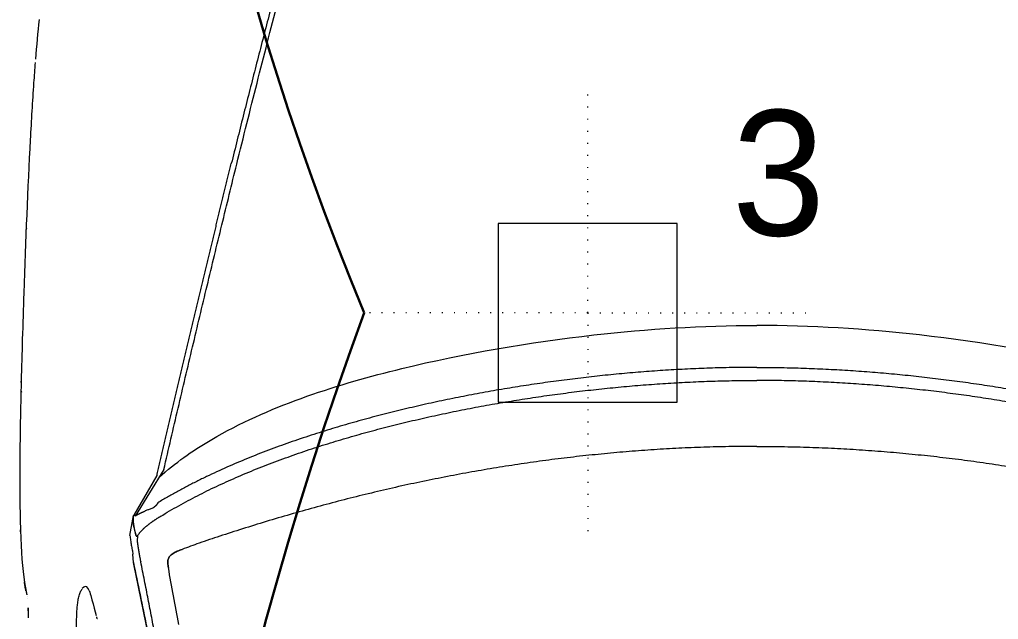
# Model space of a CAD drawing. Extents: x -2012 to 34975, y -1043 to 8321.
# Drawn here: x 18177.3 to 18286.8, y 768.2 to 835.3 of the extents above; entities that cross this region are included whole.
import ezdxf

# ---------------------------------------------------------------- set-up
doc = ezdxf.new("R2010")
doc.units = 0
doc.header["$LTSCALE"] = 25
doc.linetypes.add('DOT2', pattern=[0.125, 0, -0.125])
doc.layers.get('0').update_dxf_attribs({"color": 9, "lineweight": 9})
for name, color, linetype, lineweight in [('04', 9, 'Continuous', 9), ('31', 9, 'Continuous', 9), ('E-KABLO', 7, 'Continuous', 30)]:
    doc.layers.add(name, color=color, linetype=linetype, lineweight=lineweight)
doc.styles.add('TX-TEXT', font='')
doc.styles.get('TX-TEXT').set_extended_font_data('TrSah Futura Lt BT')

# ---------------------------------------------------------------- blocks, each defined once
blk = doc.blocks.new('p-araba-polo')
at = {"extrusion": (0, 0, -1)}
for p, q in [((1.1683, 0.7463), (1.1655, 0.7477)), ((1.1879, 0.7407), (1.1962, 0.7386)), ((1.1066, 0.7007), (1.0845, 0.6967)), ((1.033, 0.6629), (1.0852, 0.695)), ((1.0841, 0.6962), (1.0396, 0.6705)), ((1.1073, 0.6936), (1.1062, 0.6918)), ((1.1134, 0.6923), (1.1062, 0.6918)), ((1.1134, 0.6923), (1.1134, 0.6923)), ((1.1367, 0.6968), (1.1276, 0.6974))]:
    blk.add_line(p, q, dxfattribs=at)
at = {"flags": 128}
for points in [[(1.1683, 0.7463), (1.1701, 0.7457), (1.1719, 0.7451), (1.1739, 0.7445)], [(1.1739, 0.7445), (1.1785, 0.7432), (1.1832, 0.742), (1.1879, 0.7407)]]:
    blk.add_lwpolyline(points, dxfattribs=at)
for points, degree, knots in [([(0.578, 0.8067), (0.5852, 0.8073), (0.6136, 0.8094), (0.6943, 0.8142), (0.7938, 0.8181), (0.9022, 0.8216), (0.9869, 0.8238), (1.0486, 0.8241), (1.0808, 0.8236)], 3, [0, 0, 0, 0, 0.049552, 0.182368, 0.511137, 0.607099, 0.78604, 1, 1, 1, 1]), ([(1.1685, 0.817), (1.1673, 0.8173), (1.1645, 0.8178), (1.1614, 0.8183), (1.1596, 0.8186)], 3, [0, 0, 0, 0, 0.431347, 1, 1, 1, 1]), ([(1.1747, 0.8151), (1.1747, 0.8151), (1.1747, 0.8151), (1.1747, 0.8151), (1.1747, 0.8151), (1.1747, 0.8151), (1.1747, 0.8151), (1.1747, 0.8151), (1.1747, 0.8151), (1.1747, 0.8151), (1.1747, 0.8151)], 5, [0, 0, 0, 0, 0, 0, 1, 1, 1, 1, 1, 1.000001, 1.000001, 1.000001, 1.000001, 1.000001, 1.000001]), ([(1.1747, 0.8151), (1.1747, 0.8151), (1.1747, 0.8151), (1.1747, 0.8151), (1.1747, 0.8151), (1.1747, 0.8151), (1.1747, 0.8151)], 3, [0, 0, 0, 0, 1, 1, 1, 1.000001, 1.000001, 1.000001, 1.000001]), ([(1.1766, 0.815), (1.1766, 0.815), (1.1766, 0.815), (1.1766, 0.815), (1.1766, 0.815), (1.1766, 0.815), (1.1766, 0.815)], 3, [0, 0, 0, 0, 1, 1, 1, 1, 1, 1, 1]), ([(1.191, 0.8144), (1.1909, 0.8144), (1.1897, 0.8144), (1.1862, 0.8144), (1.1896, 0.8144), (1.1952, 0.8145), (1.1986, 0.8146)], 3, [0, 0, 0, 0, 0.113468, 0.583142, 0.713373, 1, 1, 1, 1]), ([(0.5894, 0.8074), (0.5894, 0.8074), (0.5894, 0.8074), (0.5894, 0.8074), (0.5894, 0.8074), (0.5894, 0.8074), (0.5894, 0.8074), (0.5894, 0.8074), (0.5894, 0.8074), (0.5894, 0.8074), (0.5894, 0.8074), (0.5894, 0.8074), (0.5894, 0.8074), (0.5894, 0.8074), (0.5894, 0.8074)], 7, [0, 0, 0, 0, 0, 0, 0, 0, 1, 1, 1, 1, 1, 1, 1, 1, 1, 1, 1, 1, 1, 1, 1]), ([(1.1969, 0.7603), (1.195, 0.7602), (1.191, 0.76), (1.1851, 0.7596), (1.1793, 0.7588), (1.1739, 0.7576), (1.1692, 0.756), (1.1673, 0.7548), (1.1663, 0.7541)], 3, [0, 0, 0, 0, 0.166986, 0.333867, 0.500619, 0.667165, 0.83361, 1, 1, 1, 1]), ([(1.2672, 0.7617), (1.2555, 0.7616), (1.2321, 0.7613), (1.2086, 0.7606), (1.1969, 0.7603)], 3, [0, 0, 0, 0, 0.500277, 1, 1, 1, 1]), ([(1.1066, 0.7007), (1.1085, 0.7005), (1.1121, 0.7001), (1.1174, 0.6992), (1.1226, 0.6983), (1.1259, 0.6977), (1.1276, 0.6974)], 3, [0, 0, 0, 0, 0.249853, 0.499728, 0.749768, 1, 1, 1, 1]), ([(1.0835, 0.6949), (1.0835, 0.6949), (1.0835, 0.6949), (1.0835, 0.6949), (1.0835, 0.6949), (1.0835, 0.6949), (1.0835, 0.6949), (1.0835, 0.6949), (1.0835, 0.6949), (1.0835, 0.6949), (1.0835, 0.6949)], 5, [0, 0, 0, 0, 0, 0, 1, 1, 1, 1, 1, 1.000001, 1.000001, 1.000001, 1.000001, 1.000001, 1.000001]), ([(1.0853, 0.6968), (1.0851, 0.6968), (1.0847, 0.6968), (1.0844, 0.6966), (1.0841, 0.6965), (1.0841, 0.6963), (1.0841, 0.6962)], 3, [0, 0, 0, 0, 0.226641, 0.489612, 0.73866, 1, 1, 1, 1]), ([(1.093, 0.6968), (1.0925, 0.6969), (1.0916, 0.6969), (1.0908, 0.6969), (1.0904, 0.6969)], 3, [0, 0, 0, 0, 0.627101, 1, 1, 1, 1]), ([(1.0954, 0.6966), (1.095, 0.6967), (1.0942, 0.6968), (1.0934, 0.6968), (1.093, 0.6968)], 3, [0, 0, 0, 0, 0.505636, 1, 1, 1, 1]), ([(1.1073, 0.6936), (1.1072, 0.6936), (1.107, 0.6938), (1.1066, 0.6939), (1.1062, 0.6941), (1.106, 0.6942)], 3, [0, 0, 0, 0, 0.23445, 0.472231, 1, 1, 1, 1]), ([(1.1075, 0.6933), (1.1074, 0.6934), (1.1074, 0.6935), (1.1073, 0.6935), (1.1073, 0.6936)], 3, [0, 0, 0, 0, 0.501057, 1, 1, 1, 1]), ([(1.1367, 0.6968), (1.1487, 0.6944), (1.1728, 0.6895), (1.197, 0.6845), (1.2091, 0.682)], 3, [0, 0, 0, 0, 0.500039, 1, 1, 1, 1]), ([(1.0764, 0.6763), (1.0769, 0.6775), (1.0778, 0.68), (1.0787, 0.6824), (1.0792, 0.6836)], 3, [0, 0, 0, 0, 0.511036, 1, 1, 1, 1]), ([(1.2133, 0.6735), (1.2066, 0.6748), (1.1931, 0.6775), (1.1725, 0.6814), (1.1518, 0.6855), (1.1379, 0.6882), (1.131, 0.6895)], 3, [0, 0, 0, 0, 0.24266, 0.489789, 0.74853, 1, 1, 1, 1]), ([(1.0739, 0.6723), (1.0744, 0.6729), (1.0755, 0.6741), (1.0761, 0.6756), (1.0764, 0.6763)], 3, [0, 0, 0, 0, 0.499911, 1, 1, 1, 1]), ([(1.033, 0.6629), (1.0101, 0.6576), (0.9644, 0.6469), (0.8959, 0.6308), (0.8275, 0.6145), (0.7594, 0.598), (0.7142, 0.5869), (0.6916, 0.5814)], 3, [0, 0, 0, 0, 0.200074, 0.400125, 0.600159, 0.800117, 1, 1, 1, 1]), ([(1.1426, 0.6577), (1.141, 0.658), (1.1379, 0.6585), (1.1335, 0.6585), (1.1295, 0.6564), (1.1265, 0.6525), (1.1242, 0.6477), (1.1229, 0.6442), (1.1222, 0.6424)], 3, [0, 0, 0, 0, 0.19548, 0.351811, 0.493077, 0.645392, 0.816793, 1, 1, 1, 1]), ([(1.1222, 0.6424), (1.1229, 0.6442), (1.1242, 0.6477), (1.1265, 0.6525), (1.1295, 0.6564), (1.1335, 0.6585), (1.1379, 0.6585), (1.141, 0.658), (1.1426, 0.6577)], 3, [0, 0, 0, 0, 0.183207, 0.354608, 0.506923, 0.648189, 0.80452, 1, 1, 1, 1]), ([(1.2061, 0.646), (1.1954, 0.6481), (1.1743, 0.6523), (1.1532, 0.6559), (1.1426, 0.6577)], 3, [0, 0, 0, 0, 0.502145, 1, 1, 1, 1]), ([(1.0993, 0.5749), (1.102, 0.5834), (1.1072, 0.5996), (1.1147, 0.6221), (1.1199, 0.6361), (1.1222, 0.6424)], 3, [0, 0, 0, 0, 0.374907, 0.71679, 1, 1, 1, 1]), ([(0.3769, 0.5048), (0.3854, 0.5073), (0.4025, 0.5121), (0.4283, 0.5193), (0.4542, 0.5264), (0.4802, 0.5334), (0.5063, 0.5403), (0.5325, 0.5472), (0.5587, 0.554), (0.5851, 0.5608), (0.6115, 0.5675), (0.6379, 0.5742), (0.6644, 0.5808), (0.6821, 0.5852), (0.6909, 0.5874)], 3, [0, 0, 0, 0, 0.083342, 0.166682, 0.25, 0.333306, 0.416615, 0.499936, 0.583268, 0.666606, 0.749946, 0.83329, 0.916643, 1, 1, 1, 1]), ([(0.6916, 0.5814), (0.6764, 0.5776), (0.6461, 0.5701), (0.6008, 0.5587), (0.5557, 0.5472), (0.5107, 0.5355), (0.4661, 0.5235), (0.4216, 0.5114), (0.3923, 0.5031), (0.3777, 0.4989)], 3, [0, 0, 0, 0, 0.142912, 0.285805, 0.428682, 0.57154, 0.714362, 0.857157, 1, 1, 1, 1]), ([(1.007, 0), (1.0071, 0.0093), (1.0072, 0.0278), (1.0078, 0.0557), (1.0089, 0.0835), (1.0105, 0.1113), (1.0124, 0.1391), (1.0149, 0.1668), (1.0177, 0.1945), (1.0209, 0.2221), (1.0246, 0.2497), (1.0287, 0.2773), (1.0332, 0.3047), (1.0381, 0.3322), (1.0434, 0.3595), (1.049, 0.3867), (1.0551, 0.4139), (1.0616, 0.441), (1.0684, 0.468), (1.0756, 0.4949), (1.0831, 0.5217), (1.091, 0.5484), (1.0965, 0.5661), (1.0993, 0.5749)], 3, [0, 0, 0, 0, 0.047619, 0.095238, 0.142857, 0.190476, 0.238095, 0.285714, 0.333333, 0.380952, 0.428571, 0.47619, 0.523809, 0.571428, 0.619047, 0.666666, 0.714285, 0.761904, 0.809523, 0.857143, 0.904762, 0.952381, 1, 1, 1, 1]), ([(0.92, 0.3968), (0.9028, 0.3261), (0.8804, 0.1943), (0.8718, 0.0608), (0.8718, 0)], 3, [0, 0, 0, 0, 0.54461, 1, 1, 1, 1]), ([(0.92, -0.3968), (0.9028, -0.3261), (0.8804, -0.1943), (0.8718, -0.0608), (0.8718, 0)], 3, [0, 0, 0, 0, 0.54461, 1, 1, 1, 1]), ([(1.007, 0), (1.0071, -0.0093), (1.0072, -0.0278), (1.0078, -0.0557), (1.0089, -0.0835), (1.0105, -0.1113), (1.0124, -0.1391), (1.0149, -0.1668), (1.0177, -0.1945), (1.0209, -0.2221), (1.0246, -0.2497), (1.0287, -0.2773), (1.0332, -0.3047), (1.0381, -0.3322), (1.0434, -0.3595), (1.049, -0.3867), (1.0551, -0.4139), (1.0616, -0.441), (1.0684, -0.468), (1.0756, -0.4949), (1.0831, -0.5217), (1.091, -0.5484), (1.0965, -0.5661), (1.0993, -0.5749)], 3, [0, 0, 0, 0, 0.047619, 0.095238, 0.142857, 0.190476, 0.238095, 0.285714, 0.333333, 0.380952, 0.428571, 0.47619, 0.523809, 0.571428, 0.619047, 0.666666, 0.714285, 0.761904, 0.809523, 0.857143, 0.904762, 0.952381, 1, 1, 1, 1])]:
    blk.add_open_spline(points, degree=degree, knots=knots)
for points, degree in [([(0.9357, 0.8222), (0.9352, 0.8222), (0.9348, 0.8222), (0.9343, 0.8222)], 3), ([(0.9453, 0.8224), (0.9455, 0.8224), (0.9457, 0.8224), (0.9459, 0.8223), (0.9461, 0.8222), (0.9463, 0.8221)], 5), ([(0.9453, 0.8224), (0.9455, 0.8224), (0.9457, 0.8224), (0.9459, 0.8223), (0.9461, 0.8222), (0.9463, 0.8221)], 5), ([(1.0811, 0.8236), (1.0881, 0.8235), (1.0946, 0.8233), (1.1009, 0.8231)], 3), ([(1.1014, 0.8231), (1.1013, 0.8231), (1.1011, 0.8231), (1.101, 0.8231), (1.1008, 0.8231), (1.1007, 0.8231), (1.1006, 0.8231), (1.1004, 0.8231)], 7), ([(1.1004, 0.8231), (1.1009, 0.8231), (1.1013, 0.8231), (1.1018, 0.8231), (1.1022, 0.823), (1.1026, 0.8229)], 5), ([(1.1026, 0.8229), (1.1022, 0.823), (1.1018, 0.8231), (1.1013, 0.8231), (1.1009, 0.8231), (1.1004, 0.8231)], 5), ([(1.1004, 0.8231), (1.1008, 0.8231), (1.1011, 0.8231), (1.1015, 0.8231)], 3), ([(1.1009, 0.8231), (1.1242, 0.8223), (1.1443, 0.821), (1.1589, 0.8187)], 3), ([(0.7638, 0.8164), (0.7637, 0.8164), (0.7637, 0.8163), (0.7636, 0.8162), (0.7635, 0.8161), (0.7634, 0.8159)], 5), ([(0.7638, 0.8164), (0.7637, 0.8164), (0.7637, 0.8163), (0.7636, 0.8162), (0.7635, 0.8161), (0.7634, 0.8159)], 5), ([(1.1596, 0.8186), (1.1593, 0.8187), (1.1591, 0.8187), (1.1588, 0.8188), (1.1585, 0.8188), (1.1583, 0.8188)], 5), ([(1.1596, 0.8186), (1.1593, 0.8187), (1.1591, 0.8187), (1.1588, 0.8188), (1.1585, 0.8188), (1.1583, 0.8188)], 5), ([(1.1589, 0.8187), (1.1624, 0.8182), (1.1655, 0.8176), (1.1686, 0.817)], 3), ([(1.1686, 0.817), (1.167, 0.8173), (1.1652, 0.8177), (1.1634, 0.818), (1.1615, 0.8183), (1.1596, 0.8186)], 5), ([(1.1596, 0.8186), (1.1623, 0.8181), (1.165, 0.8176), (1.1677, 0.8171), (1.1705, 0.8166), (1.1732, 0.816)], 5), ([(1.1778, 0.815), (1.1778, 0.815), (1.1778, 0.815), (1.1778, 0.815), (1.1778, 0.815), (1.1778, 0.815), (1.1778, 0.815)], 6), ([(1.1778, 0.815), (1.1778, 0.815), (1.1778, 0.815), (1.1778, 0.815), (1.1778, 0.815), (1.1778, 0.815)], 5), ([(0.5299, 0.8024), (0.5443, 0.8039), (0.5588, 0.8052), (0.5741, 0.8064)], 3), ([(1.1655, 0.7477), (1.1631, 0.7494), (1.163, 0.7521), (1.1659, 0.7541)], 3), ([(1.2, 0.7372), (1.1996, 0.7373), (1.1993, 0.7374), (1.1989, 0.7375), (1.1986, 0.7376), (1.1982, 0.7377), (1.1979, 0.7377), (1.1975, 0.7378)], 7), ([(1.0847, 0.695), (1.0835, 0.6928), (1.0823, 0.6906), (1.0812, 0.6883), (1.0802, 0.686), (1.0792, 0.6836)], 5), ([(1.0819, 0.692), (1.0819, 0.692), (1.0819, 0.692), (1.0819, 0.6919)], 3), ([(1.0835, 0.6949), (1.0837, 0.6952), (1.0838, 0.6954), (1.0839, 0.6957), (1.084, 0.6959), (1.0841, 0.6962)], 5), ([(1.0852, 0.695), (1.0851, 0.695), (1.085, 0.695), (1.0849, 0.695), (1.0848, 0.695), (1.0846, 0.695)], 5), ([(1.0847, 0.695), (1.0849, 0.695), (1.085, 0.695), (1.0852, 0.695)], 3), ([(1.0856, 0.6968), (1.0855, 0.6968), (1.0854, 0.6968), (1.0853, 0.6968)], 3), ([(1.0853, 0.6665), (1.0897, 0.6737), (1.0944, 0.6806), (1.0995, 0.687), (1.1062, 0.6918)], 4), ([(1.0895, 0.6969), (1.0887, 0.6969), (1.088, 0.6968), (1.0872, 0.6968), (1.0864, 0.6968), (1.0856, 0.6968)], 5), ([(1.0904, 0.6969), (1.0901, 0.6969), (1.0898, 0.6969), (1.0895, 0.6969)], 3), ([(1.093, 0.6968), (1.0935, 0.6968), (1.094, 0.6968), (1.0944, 0.6967), (1.0949, 0.6967), (1.0954, 0.6966)], 5), ([(1.0954, 0.6966), (1.0957, 0.6966), (1.0959, 0.6965), (1.0962, 0.6965), (1.0964, 0.6965), (1.0967, 0.6964)], 5), ([(1.0967, 0.6964), (1.0963, 0.6965), (1.0958, 0.6965), (1.0954, 0.6966)], 3), ([(1.0967, 0.6964), (1.0969, 0.6964), (1.0972, 0.6963), (1.0974, 0.6963), (1.0977, 0.6962), (1.0979, 0.6962)], 5), ([(1.0979, 0.6962), (1.0975, 0.6963), (1.0971, 0.6963), (1.0967, 0.6964)], 3), ([(1.0979, 0.6962), (1.0992, 0.696), (1.1005, 0.6957), (1.1018, 0.6955), (1.103, 0.6951), (1.1043, 0.6947)], 5), ([(1.1043, 0.6947), (1.1046, 0.6947), (1.1048, 0.6946), (1.1051, 0.6945), (1.1054, 0.6944), (1.1056, 0.6943)], 5), ([(1.1056, 0.6943), (1.1052, 0.6945), (1.1048, 0.6946), (1.1043, 0.6947)], 3), ([(1.1056, 0.6943), (1.1057, 0.6943), (1.1058, 0.6942), (1.1059, 0.6942), (1.1059, 0.6942), (1.106, 0.6942)], 5), ([(1.106, 0.6942), (1.1059, 0.6942), (1.1057, 0.6943), (1.1056, 0.6943)], 3), ([(1.106, 0.6942), (1.1063, 0.6941), (1.1065, 0.694), (1.1067, 0.6939), (1.107, 0.6938), (1.1073, 0.6936)], 5), ([(1.106, 0.6942), (1.106, 0.6942), (1.106, 0.6942), (1.106, 0.6942)], 3), ([(1.1062, 0.6922), (1.1062, 0.6921), (1.1062, 0.6921), (1.1062, 0.692), (1.1062, 0.692), (1.1062, 0.6919)], 5), ([(1.1062, 0.6922), (1.1062, 0.6921), (1.1062, 0.6921), (1.1062, 0.692), (1.1062, 0.692), (1.1062, 0.6919)], 5), ([(1.1062, 0.6919), (1.1062, 0.6919), (1.1062, 0.6919), (1.1062, 0.6919), (1.1062, 0.6919), (1.1062, 0.6919)], 5), ([(1.1062, 0.6919), (1.1062, 0.6919), (1.1062, 0.6919), (1.1062, 0.6919)], 3), ([(1.1073, 0.6936), (1.1073, 0.6935), (1.1074, 0.6935), (1.1074, 0.6934), (1.1074, 0.6934), (1.1075, 0.6933)], 5), ([(1.131, 0.6895), (1.1285, 0.6899), (1.126, 0.6904), (1.1235, 0.6908), (1.121, 0.6912), (1.1184, 0.6916), (1.1159, 0.6919), (1.1134, 0.6923)], 7), ([(1.2091, 0.682), (1.1946, 0.685), (1.1801, 0.688), (1.1656, 0.691), (1.1511, 0.6939), (1.1367, 0.6968)], 5), ([(1.1649, 0.6915), (1.1649, 0.6915), (1.1649, 0.6915)], 2), ([(1.1356, 0.6887), (1.1356, 0.6887), (1.1356, 0.6886), (1.1355, 0.6886), (1.1355, 0.6886), (1.1355, 0.6886)], 5), ([(1.1355, 0.6886), (1.1355, 0.6886), (1.1355, 0.6886), (1.1356, 0.6886), (1.1356, 0.6887), (1.1356, 0.6887)], 5), ([(1.0396, 0.6705), (0.9891, 0.6588), (0.9388, 0.647), (0.8888, 0.6352), (0.839, 0.6234), (0.7894, 0.6115), (0.7401, 0.5995), (0.6909, 0.5874)], 7), ([(0.9187, 0), (0.9187, 0.0992), (0.9262, 0.1979), (0.9398, 0.2961), (0.9595, 0.3936), (0.9846, 0.4892), (1.0189, 0.5845), (1.0701, 0.6696)], 7), ([(1.0419, 0.6684), (1.0406, 0.6669), (1.0392, 0.6654), (1.0379, 0.6639), (1.0366, 0.6624), (1.0354, 0.6609)], 5), ([(1.0354, 0.6609), (1.0366, 0.6624), (1.0379, 0.6639), (1.0392, 0.6654), (1.0406, 0.6669), (1.0419, 0.6684)], 5), ([(1.0418, 0.6684), (1.0419, 0.6684), (1.0419, 0.6684), (1.0419, 0.6684), (1.0419, 0.6684), (1.0419, 0.6684), (1.0419, 0.6684)], 6), ([(1.0419, 0.6684), (1.0419, 0.6684), (1.0419, 0.6684), (1.0419, 0.6684), (1.0419, 0.6684), (1.0419, 0.6684), (1.0419, 0.6684)], 6), ([(1.07, 0.6707), (1.07, 0.6707), (1.07, 0.6707), (1.07, 0.6707), (1.07, 0.6707), (1.07, 0.6707)], 5), ([(1.07, 0.6707), (1.07, 0.6707), (1.07, 0.6707), (1.07, 0.6707), (1.07, 0.6707), (1.07, 0.6707)], 5), ([(1.0701, 0.6696), (1.0708, 0.6699), (1.0714, 0.6703), (1.0721, 0.6707), (1.0728, 0.6713), (1.0733, 0.6717), (1.0739, 0.6723)], 6), ([(1.0853, 0.6665), (1.0348, 0.5843), (0.9999, 0.4894), (0.9745, 0.3944), (0.9546, 0.2963), (0.9409, 0.1982), (0.9333, 0.099), (0.9333, 0)], 7), ([(1.0354, 0.6609), (1.0204, 0.6432), (1.0073, 0.6239), (0.996, 0.6037)], 3), ([(1.0412, 0.6668), (1.0411, 0.6669), (1.041, 0.667), (1.0408, 0.6672)], 3), ([(1.0412, 0.6668), (1.0411, 0.6668), (1.0411, 0.6669), (1.041, 0.667), (1.0409, 0.6671), (1.0408, 0.6672)], 5), ([(0.996, 0.6037), (0.96, 0.5393), (0.9375, 0.4684), (0.92, 0.3968)], 3), ([(0.9187, 0), (0.9187, -0.0992), (0.9262, -0.1979), (0.9398, -0.2961), (0.9595, -0.3936), (0.9846, -0.4892), (1.0189, -0.5845), (1.0701, -0.6696)], 7), ([(1.0853, -0.6665), (1.0348, -0.5843), (0.9999, -0.4894), (0.9745, -0.3944), (0.9546, -0.2963), (0.9409, -0.1982), (0.9333, -0.099), (0.9333, 0)], 7)]:
    blk.add_open_spline(points, degree=degree)
blk = doc.blocks.new('p-bur-vw- aydınlatma 3')
at = {"linetype": 'DOT2', "ltscale": 0.4}
for q in [(0, 25), (-25, 0), (0, -25), (25, 0)]:
    blk.add_line((0, 0), q, dxfattribs=at)
at = {"linetype": 'ByBlock'}
blk.add_lwpolyline([(0, 10), (-10, 10), (-10, -10), (10, -10), (10, 10), (0, 10)], dxfattribs=at)
at = {"insert": (16.13, 22.65), "char_height": 14, "width": 14.596, "attachment_point": 1, "style": 'TX-TEXT'}
blk.add_mtext('3', dxfattribs=at)

msp = doc.modelspace()

# ---------------------------------------------------------------- linework, layer by layer
at = {"layer": 'E-KABLO', "color": 6}
for centre, radius, start, end in [((18515.84, 927.5), 325, 157.3801, 202.6199), ((18595.34, 662.5), 404.5, 159.7507, 200.2493)]:
    msp.add_arc(centre, radius, start, end, dxfattribs=at)

# ---------------------------------------------------------------- block references
at = {"layer": '04', "xscale": -100, "yscale": 100, "zscale": 100, "rotation": 90}
msp.add_blockref('p-araba-polo', (18259.73, 888.27), dxfattribs=at)
at = {"layer": '31', "linetype": 'ByBlock'}
msp.add_blockref('p-bur-vw- aydınlatma 3', (18240.84, 802.5), dxfattribs=at)

doc.saveas('drawing.dxf')
